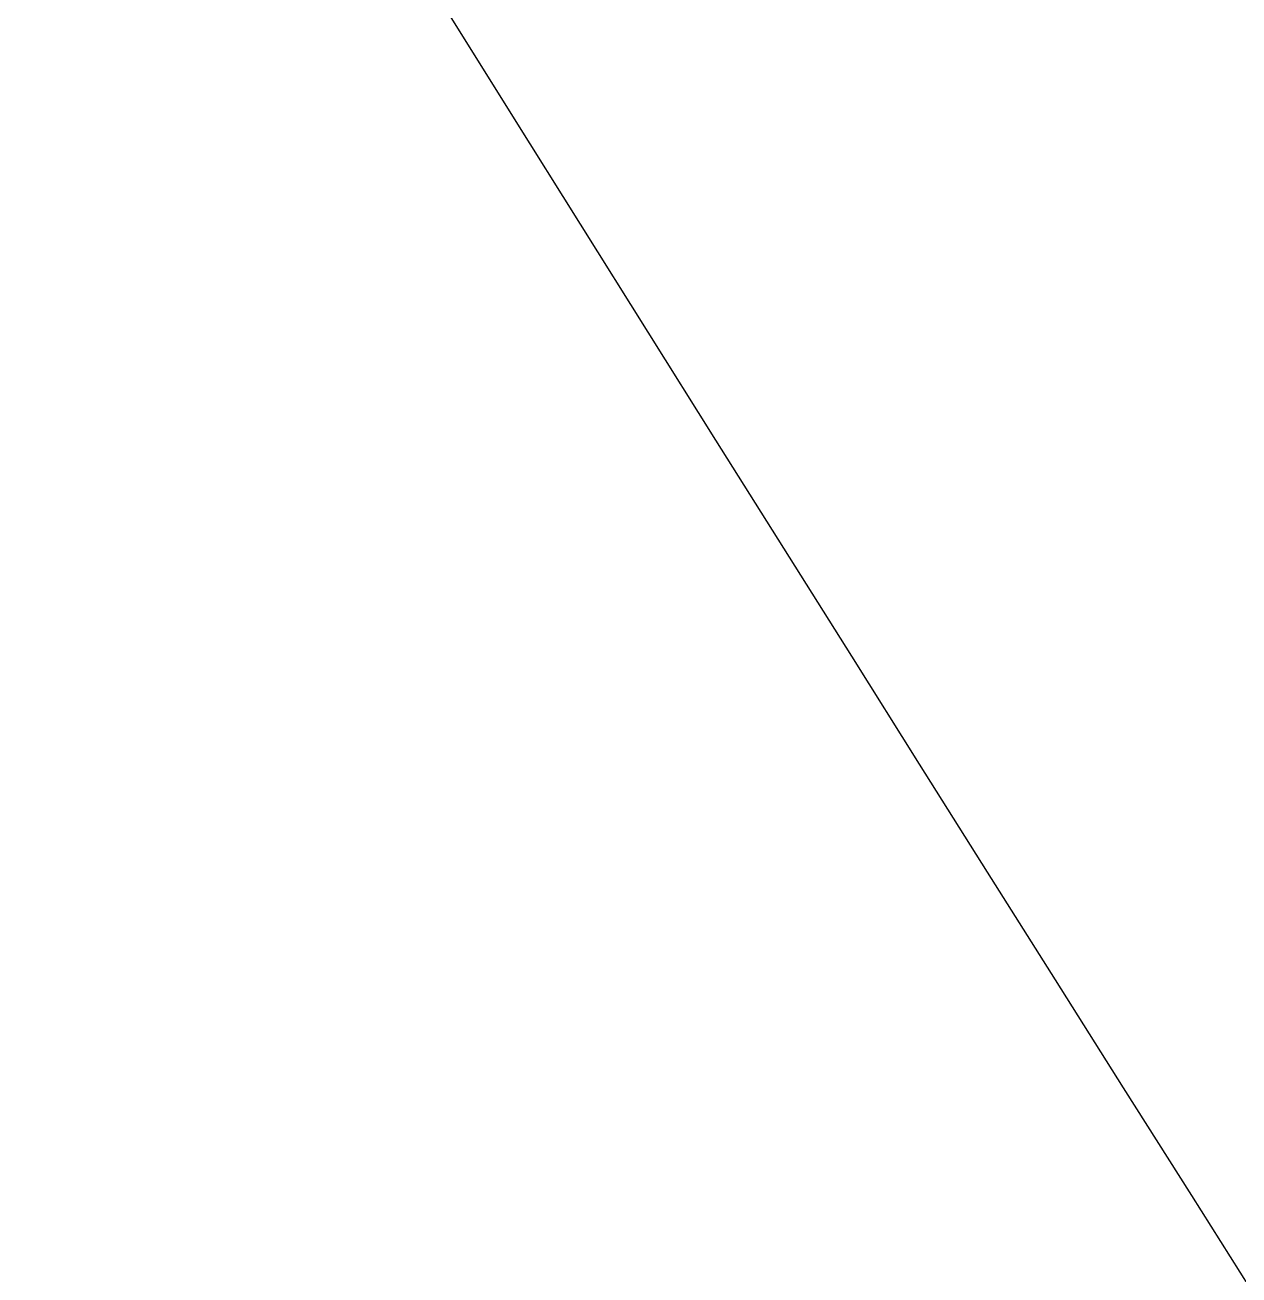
# Model space of a CAD drawing. Header units: metres. Extents: x 310973 to 323933, y 7400965 to 7427924.
# Drawn here: x 320589.669 to 320591.883, y 7410000.775 to 7410003.055 of the extents above; entities that cross this region are included whole.
import ezdxf
from ezdxf.enums import TextEntityAlignment as Align

# ---------------------------------------------------------------- set-up
doc = ezdxf.new("R2010")
doc.units = ezdxf.units.M
doc.header["$LTSCALE"] = 10
for name, color, linetype in [('_LIMITE CONCESS', 30, 'CONC_LINE'), ('ACAD-1B-SEM FOTOS$0$F-HZ-AMV', 3, 'Continuous'), ('ACAD-1B-SEM FOTOS$0$U-HZ-AMV', 3, 'Continuous')]:
    doc.layers.add(name, color=color, linetype=linetype)
doc.layers.add('ACAD-1B-SEM FOTOS$0$U-HZ-EIXO L7-V1', color=240, linetype='ACAD-1B-SEM FOTOS$0$L7-V1_LINE', lineweight=30)
doc.layers.add('ACAD-1B-SEM FOTOS$0$U-HZ-EIXO TIC AMPLIAÇÃO FUTURA', color=253, linetype='ACAD-1B-SEM FOTOS$0$TIC_LINE', lineweight=30)
doc.styles.add('ACAD-1B-SEM FOTOS$0$ARIAL', font='arial.ttf')
doc.styles.add('ACAD-1B-SEM FOTOS$0$Standard', font='arial.ttf')
doc.styles.get("Standard").update_dxf_attribs({"font": 'simplex.shx'})
doc.linetypes.add('ACAD-1B-SEM FOTOS$0$L7-V1_LINE', pattern='A,3.5,-0.25,["L7-V1",ACAD-1B-SEM FOTOS$0$Standard,S=0.175,R=0,X=-0.05,Y=-0.1],-0.75', length=4.5)
doc.linetypes.add('ACAD-1B-SEM FOTOS$0$TIC_LINE', pattern='A,3.5,-0.25,["TIC",ACAD-1B-SEM FOTOS$0$Standard,S=0.175,R=0,X=-0.05,Y=-0.1],-0.5', length=4.25)
doc.linetypes.add('CONC_LINE', pattern='A,3.5,-0.25,["CONC",Standard,S=0.175,R=0,X=-0.05,Y=-0.1],-0.75', length=4.5)

# ---------------------------------------------------------------- blocks, each defined once
blk = doc.blocks.new('ACAD-1B-SEM FOTOS$0$sidding e amv estacionamento PERUS')
at = {"layer": 'ACAD-1B-SEM FOTOS$0$U-HZ-EIXO L7-V1', "flags": 128}
blk.add_lwpolyline([(320663.5301, 7409915.3694), (320640.5918, 7409936.762, -0.039731), (320624.5285, 7409954.3249, -0.025618), (320590.435, 7410003.086, -0.002383), (320587.4184, 7410007.9601, -0.002216), (320584.2255, 7410013.2268, -0.001876), (320581.3354, 7410018.0834, -0.001707), (320578.2004, 7410023.4383, -0.001366), (320575.44, 7410028.2204, -0.001196), (320572.3184, 7410033.6929, -0.000854), (320569.7393, 7410038.2578, -0.000683), (320566.5379, 7410043.9651, -0.000342), (320564.6262, 7410047.3894, -0.000171), (320560.8164, 7410054.2305), (320511.5677, 7410142.7342, -0.030541), (320503.6586, 7410159.2452, 0.022896), (320497.9167, 7410171.7174), (320488.1703, 7410190.5658)], format="xyb", dxfattribs=at)
blk = doc.blocks.new('ACAD-1B-SEM FOTOS')
at = {"layer": 'ACAD-1B-SEM FOTOS$0$U-HZ-EIXO TIC AMPLIAÇÃO FUTURA'}
blk.add_blockref('ACAD-1B-SEM FOTOS$0$sidding e amv estacionamento PERUS', (0, 0), dxfattribs=at)
at = {"layer": 'ACAD-1B-SEM FOTOS$0$F-HZ-AMV', "style": 'ACAD-1B-SEM FOTOS$0$ARIAL'}
for rotation, p in [(295.5839, (321971.581, 7422812.5536)), (115.5839, (321986.6249, 7422778.9482))]:
    blk.add_attdef('1:10', text='', height=2, rotation=rotation, dxfattribs=at).set_placement(p, align=Align.MIDDLE_CENTER)
at = {"layer": 'ACAD-1B-SEM FOTOS$0$U-HZ-AMV', "style": 'ACAD-1B-SEM FOTOS$0$ARIAL'}
for tag, rotation, p in [('1:18,5', 315.7381, (319638.1507, 7426229.864)), ('1:14', 335.825, (321321.5711, 7424682.5305)), ('1:14', 296.7481, (321471.2054, 7424550.7785)), ('1:14', 107.9288, (321494.4739, 7424491.4823)), ('1:12', 273.7946, (321325.2955, 7424262.385)), ('1:14', 313.6144, (323073.9197, 7421285.032)), ('1:14', 126.3999, (323112.9596, 7421237.4601)), ('1:14,5', 302.0509, (320493.6245, 7410186.7151)), ('1:14,5', 306.9146, (320501.0861, 7410184.2787))]:
    blk.add_attdef(tag, text='', height=2, rotation=rotation, dxfattribs=at).set_placement(p, align=Align.MIDDLE_CENTER)
at = {"layer": 'ACAD-1B-SEM FOTOS$0$U-HZ-AMV', "color": 253, "style": 'ACAD-1B-SEM FOTOS$0$ARIAL'}
for rotation, p in [(145.5442, (323476.0102, 7420867.7276)), (58.4759, (320151.6114, 7412087.2582)), (134.8912, (320158.209, 7410825.5527))]:
    blk.add_attdef('1:18,5', text='', height=2, rotation=rotation, dxfattribs=at).set_placement(p, align=Align.MIDDLE_CENTER)
at = {"layer": 'ACAD-1B-SEM FOTOS$0$U-HZ-EIXO TIC AMPLIAÇÃO FUTURA', "style": 'ACAD-1B-SEM FOTOS$0$ARIAL'}
blk.add_attdef('1:18,5', text='', height=2, rotation=132.2359, dxfattribs=at).set_placement((322529.9439, 7421959.258), align=Align.MIDDLE_CENTER)

msp = doc.modelspace()

# ---------------------------------------------------------------- block references
at = {"layer": '_LIMITE CONCESS'}
msp.add_blockref('ACAD-1B-SEM FOTOS', (0, 0), dxfattribs=at)

doc.saveas('drawing.dxf')
